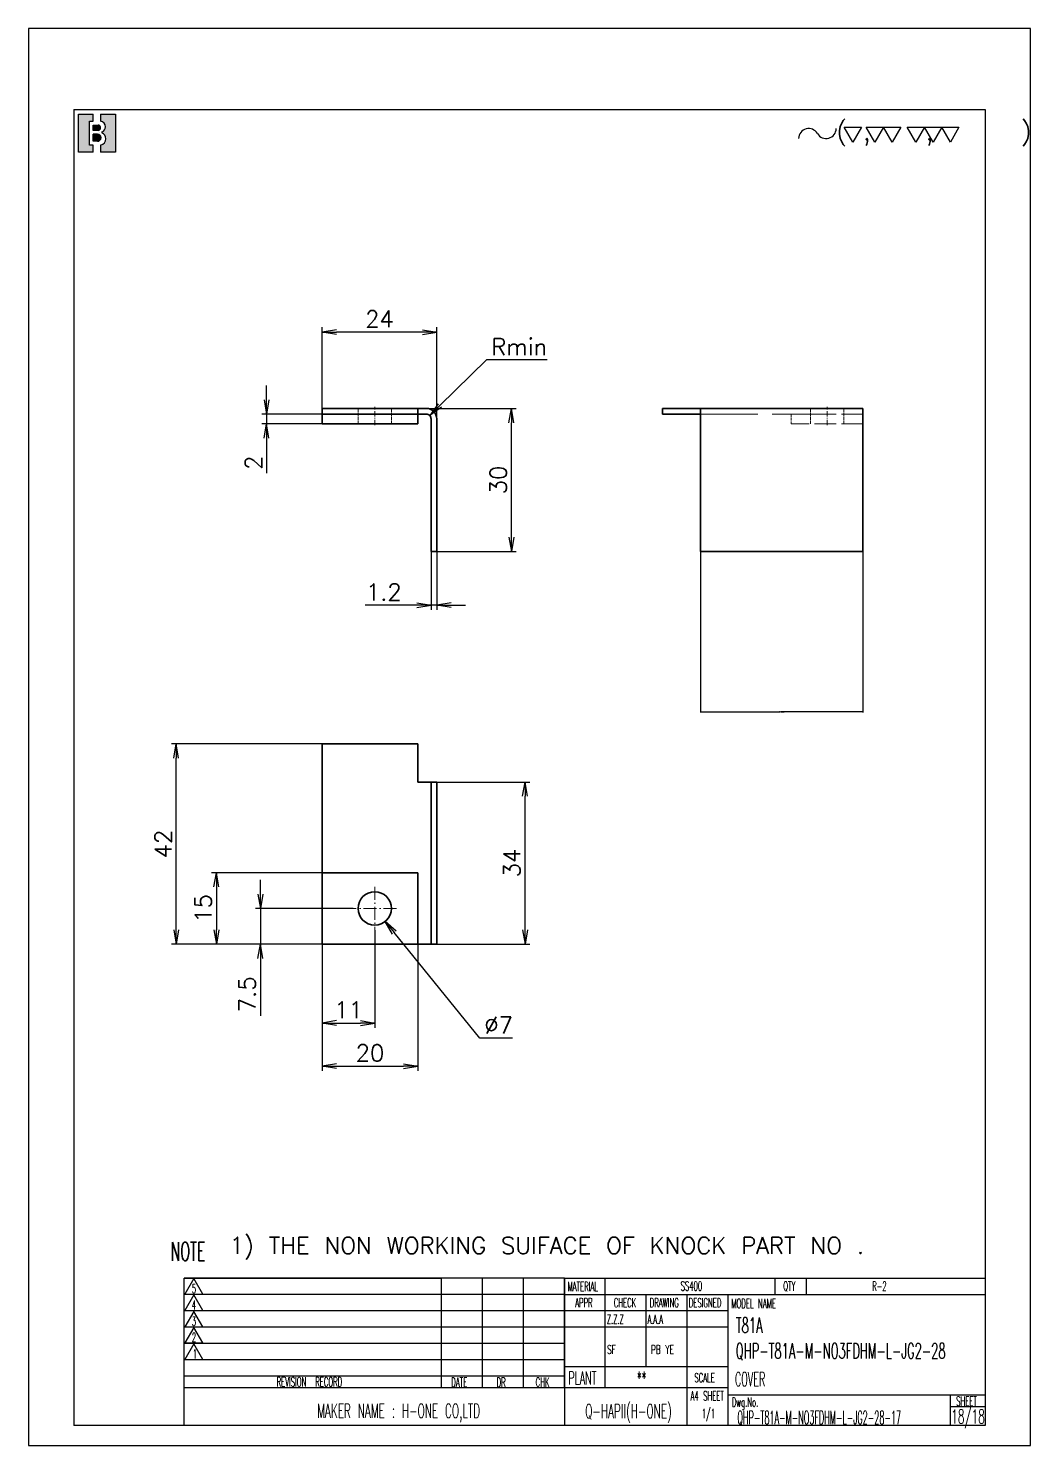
# Model space of a CAD drawing. Header units: inches. Extents: x -47 to 3258, y -98 to 2286.
# Drawn here: x 714.9 to 924.9, y 23.8 to 320.8 of the extents above; entities that cross this region are included whole.
import ezdxf

# ---------------------------------------------------------------- set-up
doc = ezdxf.new("R2010")
doc.units = ezdxf.units.IN
doc.header["$MEASUREMENT"] = 0
for name, pattern in [('AM_ISO02W050', [7.5, 6, -1.5]), ('AM_ISO08W050', [18, 12, -1.5, 3, -1.5]), ('DASHDOT', [18.5, 12, -3, 0.5, -3]), ('DASHED', [15, 12, -3])]:
    doc.linetypes.add(name, pattern=pattern)
doc.layers.add('AM_7', color=2, linetype='AM_ISO08W050', lineweight=25)
doc.layers.add('AM_HID', color=1, linetype='AM_ISO02W050', lineweight=25)
doc.layers.add('title_frame', color=7, linetype='Continuous')
doc.layers.add('word_dim', color=253, linetype='Continuous')
doc.styles.add('MX_NOTE_STANDARD', font='txt.shx', dxfattribs={"bigfont": 'bigfont.shx'})
doc.styles.get("Standard").update_dxf_attribs({"font": 'txt', "bigfont": 'gbcbig.shx'})
doc.dimstyles.get("Standard").update_dxf_attribs({"dimtxt": 0.18, "dimasz": 0.18, "dimexe": 0.18, "dimexo": 0.0625, "dimgap": 0.09, "dimtad": 0, "dimtih": 1, "dimtoh": 1, "dimdec": 4, "dimzin": 0, "dimdsep": 46, "dimtxsty": 'Standard', "dimcen": 0.09, "dimadec": 0, "dimazin": 0, "dimtfac": 1, "dimtdec": 4, "dimtofl": 0, "dimtmove": 0, "dimatfit": 3, "dimfxl": 0, "dimtolj": 1, "dimtzin": 0, "dimarcsym": 0})
doc.dimstyles.new('STANDARD 1-1', dxfattribs={"dimtxt": 3.5, "dimasz": 3, "dimexe": 1, "dimexo": 0, "dimgap": 1, "dimtad": 3, "dimdsep": 46, "dimtxsty": 'Standard', "dimblk1": 'OPEN', "dimblk2": 'OPEN', "dimsah": 1, "dimcen": 0, "dimclrd": 256, "dimclre": 256, "dimclrt": 3, "dimazin": 2, "dimtfac": 1, "dimtmove": 0, "dimatfit": 3, "dimldrblk": 'OPEN', "dimfxl": 0, "dimtolj": 1, "dimlwd": 25, "dimlwe": 25, "dimarcsym": 0})
doc.dimstyles.new('STANDARD 1-1$3', dxfattribs={"dimtxt": 3.5, "dimasz": 3, "dimexe": 1, "dimexo": 0, "dimgap": 1, "dimtad": 3, "dimtoh": 1, "dimdsep": 46, "dimtxsty": 'Standard', "dimblk1": 'OPEN', "dimblk2": 'OPEN', "dimsah": 1, "dimcen": 0, "dimclrd": 256, "dimclre": 256, "dimclrt": 3, "dimazin": 2, "dimtfac": 1, "dimtofl": 0, "dimtmove": 0, "dimatfit": 3, "dimldrblk": 'OPEN', "dimfxl": 0, "dimtolj": 1, "dimlwd": 25, "dimlwe": 25, "dimarcsym": 0})
doc.dimstyles.new('STANDARD 1-1$4', dxfattribs={"dimtxt": 3.5, "dimasz": 3, "dimexe": 1, "dimexo": 0, "dimgap": 1, "dimtad": 3, "dimtoh": 1, "dimdsep": 46, "dimtxsty": 'Standard', "dimblk1": 'OPEN', "dimblk2": 'OPEN', "dimsah": 1, "dimcen": 0, "dimclrd": 256, "dimclre": 256, "dimclrt": 3, "dimazin": 2, "dimtfac": 1, "dimtofl": 0, "dimtmove": 0, "dimatfit": 3, "dimldrblk": 'OPEN', "dimfxl": 0, "dimtolj": 1, "dimlwd": 25, "dimlwe": 25, "dimarcsym": 0})

# ---------------------------------------------------------------- blocks, each defined once
blk = doc.blocks.new('B\\M+18B40\\M+196A7\\M+100CF\\M+100B0\\M+100B8')
blk.add_hatch(color=1).paths.add_polyline_path([(0.3999999986702711, 0.8149999997779807), (0.3999999986702711, 0.9999999997779806), (-1.3297288e-09, 0.9999999997779806), (-1.3297288e-09, -2.220193e-10), (0.3999999986702711, -2.220193e-10), (0.3999999986702711, 0.1849999997779807), (0.2999999986702711, 0.1849999997779807), (0.2999999986702711, 0.8149999997779807)])
h = blk.add_hatch(color=1)
edge = h.paths.add_edge_path()
edge.add_line((0.5999999986702714, 0.9999999997779806), (0.5999999986702718, 0.8142220507965398))
edge.add_arc((0.5849999986702712, 0.6699999997779816), 0.1449999999999991, -5.115907697472721e-13, 84.06222754839428, ccw=False)
edge.add_arc((0.5849999986702707, 0.6699999997779802), 0.1449999999999993, -69.82872865353448, 1.1368683772161603e-13, ccw=False)
edge.add_line((0.6349999986702715, 0.5338934238898192), (0.6349999986702711, 0.5120827805020305))
edge.add_arc((0.5699999986702688, 0.3549999997779789), 0.1700000000000021, 3.979039320256561e-13, 67.5204943905955, ccw=False)
edge.add_arc((0.5699999986702724, 0.3549999997779802), 0.1699999999999993, -79.83575137827683, 0, ccw=False)
edge.add_line((0.5999999986702714, 0.1876679944711657), (0.5999999986702714, -2.220192918400699e-10))
edge.add_line((0.5999999986702714, -2.220193e-10), (0.9999999986702712, -2.220193e-10))
edge.add_line((0.9999999986702712, -2.220193e-10), (0.9999999986702712, 0.9999999997779806))
edge.add_line((0.9999999986702712, 0.9999999997779806), (0.5999999986702714, 0.9999999997779806))
h = blk.add_hatch(color=1)
edge = h.paths.add_edge_path()
edge.add_arc((0.5299999986702706, 0.6449999997779808), 0.07, 359.9999999999989, 450)
edge.add_line((0.5299999986702706, 0.7149999997779806), (0.3999999986702711, 0.7149999997779806))
edge.add_line((0.3999999986702711, 0.7149999997779806), (0.3999999986702711, 0.5749999997779809))
edge.add_line((0.3999999986702711, 0.5749999997779809), (0.5299999986702701, 0.5749999997779809))
edge.add_arc((0.5299999986702701, 0.6449999997779808), 0.07, 270, 359.9999999999999)
h = blk.add_hatch(color=1)
edge = h.paths.add_edge_path()
edge.add_arc((0.5149999986702705, 0.3799999997779802), 0.095, 1.018e-13, 90)
edge.add_line((0.5149999986702705, 0.4749999997779804), (0.3999999986702711, 0.4749999997779808))
edge.add_line((0.3999999986702711, 0.4749999997779808), (0.3999999986702711, 0.2849999997779809))
edge.add_line((0.3999999986702711, 0.2849999997779809), (0.5149999986702718, 0.2849999997779809))
edge.add_arc((0.5149999986702718, 0.379999999777981), 0.095, 270, 360.0000000000003)
at = {"color": 1}
for p, q in [((-1.3297288e-09, -2.220193e-10), (-1.3297288e-09, 0.9999999997779806)), ((-1.3297288e-09, 0.9999999997779806), (0.3999999986702711, 0.9999999997779806)), ((0.2999999986702711, 0.8149999997779807), (0.3999999986702711, 0.8149999997779807)), ((0.2999999986702711, 0.1849999997779807), (0.2999999986702711, 0.8149999997779807)), ((0.3999999986702711, 0.8149999997779807), (0.3999999986702711, 0.9999999997779806)), ((0.5999999986702714, 0.9999999997779806), (0.5999999986702718, 0.8142220507965398)), ((0.5999999986702714, 0.9999999997779806), (0.9999999986702712, 0.9999999997779806)), ((0.9999999986702712, 0.9999999997779806), (0.9999999986702712, -2.220193e-10)), ((0.3999999986702711, 0.7149999997779806), (0.5299999986702706, 0.7149999997779806)), ((0.3999999986702711, 0.5749999997779809), (0.3999999986702711, 0.7149999997779806)), ((0.5299999986702701, 0.5749999997779809), (0.3999999986702711, 0.5749999997779809)), ((0.5149999986702705, 0.4749999997779804), (0.3999999986702711, 0.4749999997779808)), ((0.3999999986702711, 0.2849999997779809), (0.3999999986702711, 0.4749999997779808)), ((0.5699999986702711, 0.5249999997779802), (0.5699999986702716, 0.5249999997779807)), ((0.5999999986702705, 0.6449999997779794), (0.59999999867027, 0.6449999997779803)), ((0.6099999986702707, 0.3799999997779806), (0.609999998670272, 0.3799999997779815)), ((0.6349999986702715, 0.5338934238898192), (0.6349999986702711, 0.5120827805020305)), ((0.7299999986702704, 0.6699999997779807), (0.7299999986702704, 0.6699999997779802)), ((0.3999999986702711, 0.1849999997779807), (0.2999999986702711, 0.1849999997779807)), ((0.5149999986702718, 0.2849999997779809), (0.3999999986702711, 0.2849999997779809)), ((0.3999999986702711, -2.220193e-10), (0.3999999986702711, 0.1849999997779807)), ((0.5999999986702714, 0.1876679944711657), (0.5999999986702714, -2.220193e-10)), ((0.739999998670271, 0.3549999997779802), (0.739999998670271, 0.3549999997779802)), ((0.3999999986702711, -2.220193e-10), (-1.3297288e-09, -2.220193e-10)), ((0.9999999986702712, -2.220193e-10), (0.5999999986702714, -2.220193e-10))]:
    blk.add_line(p, q, dxfattribs=at)
for centre, radius, start, end in [((0.5849999986702712, 0.6699999997779816), 0.1449999999999991, 359.9999999999995, 84.06222754839432), ((0.5149999986702705, 0.3799999997779802), 0.095, 1.018e-13, 90), ((0.5149999986702718, 0.379999999777981), 0.095, 270, 2.799e-13), ((0.5299999986702706, 0.6449999997779808), 0.07, 359.9999999999989, 90), ((0.5299999986702701, 0.6449999997779808), 0.07, 270, 359.9999999999999), ((0.5849999986702707, 0.6699999997779802), 0.1449999999999993, 290.1712713464655, 1.781e-13), ((0.5699999986702688, 0.3549999997779789), 0.1700000000000021, 4.58e-13, 67.52049439059552), ((0.5699999986702724, 0.3549999997779802), 0.1699999999999993, 280.1642486217232, 0)]:
    blk.add_arc(centre, radius, start, end, dxfattribs=at)
blk.add_attdef('B機密ﾏｰｸ', (-0.0857467348302255, 1.074949466596297), '', height=0.2)
blk = doc.blocks.new('shiage0')
at = {"layer": 'word_dim', "color": 3, "linetype": 'Continuous'}
for centre, radius, start, end in [((1.687489685469927, 1.849274192977646e-05), 1.687500000000015, 29.99999999999973, 180), ((4.610325423242443, 1.68751849274193), 1.6875, 209.9999999999997, 0)]:
    blk.add_arc(centre, radius, start, end, dxfattribs=at)
blk = doc.blocks.new('_Open')
at = {"color": 0, "lineweight": -2}
for p, q in [((-1, 0.1666666666666667), (0, 0)), ((-1, -0.1666666666666667), (0, 0)), ((0, 0), (-1, 0))]:
    blk.add_line(p, q, dxfattribs=at)
blk = doc.blocks.new('*D50')
at = {"layer": 'DEFPOINTS', "color": 0, "ltscale": 2, "transparency": 16777216}
for p in [(798.2831743189181, 241.147208038164), (816.1073640493723, 241.147208038164), (800.4831255869522, 211.1472202451982)]:
    blk.add_point(p, dxfattribs=at)
at = {"layer": 'word_dim', "lineweight": 25, "ltscale": 2, "transparency": 16777216}
for p, q in [((798.2831743189181, 241.147208038164), (817.1073640493723, 241.147208038164)), ((816.1073640493723, 214.1472202451982), (816.1073640493723, 238.147208038164)), ((800.4831255869522, 211.1472202451982), (817.1073640493723, 211.1472202451982))]:
    blk.add_line(p, q, dxfattribs=at)
at = {"layer": 'word_dim', "lineweight": 25, "ltscale": 2, "transparency": 16777216, "xscale": 3, "yscale": 3, "zscale": 3}
for p, rotation in [((816.1073640493723, 241.147208038164), 90), ((816.1073640493723, 211.1472202451982), 270)]:
    blk.add_blockref('_Open', p, dxfattribs=dict(at, rotation=rotation))
at = {"layer": 'word_dim', "color": 3, "ltscale": 2, "transparency": 16777216, "insert": (813.3573640493723, 226.1472141416812), "char_height": 3.5, "attachment_point": 5, "rotation": 90}
blk.add_mtext('\\A1;30', dxfattribs=at)
blk = doc.blocks.new('*D51')
at = {"layer": 'DEFPOINTS', "color": 0, "ltscale": 2, "transparency": 16777216}
for p in [(776.4831255869522, 257.1487524025282), (776.4831255869522, 241.1472202451982), (800.4831744150888, 238.9472080381669)]:
    blk.add_point(p, dxfattribs=at)
at = {"layer": 'word_dim', "lineweight": 25, "ltscale": 2, "transparency": 16777216}
for p, q in [((776.4831255869522, 241.1472202451982), (776.4831255869522, 258.1487524025282)), ((797.4831744150888, 257.1487524025282), (779.4831255869522, 257.1487524025282)), ((800.4831744150888, 238.9472080381669), (800.4831744150888, 258.1487524025282))]:
    blk.add_line(p, q, dxfattribs=at)
at = {"layer": 'word_dim', "lineweight": 25, "ltscale": 2, "transparency": 16777216, "xscale": 3, "yscale": 3, "zscale": 3, "rotation": 180}
blk.add_blockref('_Open', (776.4831255869522, 257.1487524025282), dxfattribs=at)
at = {"layer": 'word_dim', "lineweight": 25, "ltscale": 2, "transparency": 16777216, "xscale": 3, "yscale": 3, "zscale": 3}
blk.add_blockref('_Open', (800.4831744150888, 257.1487524025282), dxfattribs=at)
at = {"layer": 'word_dim', "color": 3, "ltscale": 2, "transparency": 16777216, "insert": (788.4831500010205, 259.8987524025282), "char_height": 3.5, "attachment_point": 5}
blk.add_mtext('\\A1;24', dxfattribs=at)
blk = doc.blocks.new('*D52')
at = {"layer": 'DEFPOINTS', "color": 0, "ltscale": 2, "transparency": 16777216}
for p in [(798.2831744149626, 238.9472080382402), (798.998045756147, 239.6464640468466)]:
    blk.add_point(p, dxfattribs=at)
at = {"layer": 'word_dim', "lineweight": 25, "ltscale": 2, "transparency": 16777216}
for p, q in [((810.9270325836446, 251.3148793758137), (801.1426597796798, 241.7442320726461)), ((823.5936992509028, 251.3148793758138), (810.9270325836446, 251.3148793758137))]:
    blk.add_line(p, q, dxfattribs=at)
at = {"layer": 'word_dim', "lineweight": 25, "ltscale": 2, "transparency": 16777216, "xscale": 3, "yscale": 3, "zscale": 3, "rotation": 224.3673439024682}
blk.add_blockref('_Open', (798.998045756147, 239.6464640468466), dxfattribs=at)
at = {"layer": 'word_dim', "color": 3, "ltscale": 2, "transparency": 16777216, "insert": (817.7603659175693, 254.0648793758138), "char_height": 3.5, "attachment_point": 5}
blk.add_mtext('\\A1;{\\Fromans,bigfont|c134;Rmin}', dxfattribs=at)
blk = doc.blocks.new('*D53')
at = {"layer": 'DEFPOINTS', "color": 0, "ltscale": 2, "transparency": 16777216}
for p in [(764.8235908764345, 237.9472080381669), (776.4831255869522, 239.9472080381669), (776.4831255869522, 237.9472080381669)]:
    blk.add_point(p, dxfattribs=at)
at = {"layer": 'word_dim', "lineweight": 25, "ltscale": 2, "transparency": 16777216}
for p, q in [((764.8235908764345, 242.9472080381669), (764.8235908764345, 245.9472080381669)), ((776.4831255869522, 239.9472080381669), (763.8235908764345, 239.9472080381669)), ((776.4831255869522, 237.9472080381669), (763.8235908764345, 237.9472080381669)), ((764.8235908764345, 239.9472080381669), (764.8235908764345, 237.9472080381669)), ((764.8235908764345, 234.9472080381669), (764.8235908764345, 227.6138747048336))]:
    blk.add_line(p, q, dxfattribs=at)
at = {"layer": 'word_dim', "lineweight": 25, "ltscale": 2, "transparency": 16777216, "xscale": 3, "yscale": 3, "zscale": 3}
for p, rotation in [((764.8235908764345, 239.9472080381669), 270), ((764.8235908764345, 237.9472080381669), 90)]:
    blk.add_blockref('_Open', p, dxfattribs=dict(at, rotation=rotation))
at = {"layer": 'word_dim', "color": 3, "ltscale": 2, "transparency": 16777216, "insert": (762.0735908764345, 229.7805413715004), "char_height": 3.5, "attachment_point": 5, "rotation": 90}
blk.add_mtext('\\A1;2', dxfattribs=at)
blk = doc.blocks.new('*D54')
at = {"layer": 'DEFPOINTS', "color": 0, "ltscale": 2, "transparency": 16777216}
for p in [(799.2831744150772, 211.1472202451982), (800.4831255869522, 211.1472202451982), (799.2831744150772, 199.9260886566621)]:
    blk.add_point(p, dxfattribs=at)
at = {"layer": 'word_dim', "lineweight": 25, "ltscale": 2, "transparency": 16777216}
for p, q in [((799.2831744150772, 211.1472202451982), (799.2831744150772, 198.9260886566621)), ((800.4831255869522, 211.1472202451982), (800.4831255869522, 198.9260886566621)), ((796.2831744150772, 199.9260886566621), (785.4498410817438, 199.9260886566621)), ((800.4831255869522, 199.9260886566621), (799.2831744150772, 199.9260886566621)), ((803.4831255869522, 199.9260886566621), (806.4831255869522, 199.9260886566621))]:
    blk.add_line(p, q, dxfattribs=at)
at = {"layer": 'word_dim', "lineweight": 25, "ltscale": 2, "transparency": 16777216, "xscale": 3, "yscale": 3, "zscale": 3}
blk.add_blockref('_Open', (799.2831744150772, 199.9260886566621), dxfattribs=at)
at = {"layer": 'word_dim', "lineweight": 25, "ltscale": 2, "transparency": 16777216, "xscale": 3, "yscale": 3, "zscale": 3, "rotation": 180}
blk.add_blockref('_Open', (800.4831255869522, 199.9260886566621), dxfattribs=at)
at = {"layer": 'word_dim', "color": 3, "ltscale": 2, "transparency": 16777216, "insert": (789.3665077484105, 202.6760886566621), "char_height": 3.5, "attachment_point": 5}
blk.add_mtext('\\A1;1.2', dxfattribs=at)
blk = doc.blocks.new('*D55')
at = {"layer": 'DEFPOINTS', "color": 0, "ltscale": 2, "transparency": 16777216}
for p in [(745.8884821815464, 170.8697943181755), (776.4831255869522, 170.8697943181755), (776.4831255869522, 128.8697943181755)]:
    blk.add_point(p, dxfattribs=at)
at = {"layer": 'word_dim', "lineweight": 25, "ltscale": 2, "transparency": 16777216}
for p, q in [((776.4831255869522, 170.8697943181755), (744.8884821815464, 170.8697943181755)), ((745.8884821815464, 131.8697943181755), (745.8884821815464, 167.8697943181755)), ((776.4831255869522, 128.8697943181755), (744.8884821815464, 128.8697943181755))]:
    blk.add_line(p, q, dxfattribs=at)
at = {"layer": 'word_dim', "lineweight": 25, "ltscale": 2, "transparency": 16777216, "xscale": 3, "yscale": 3, "zscale": 3}
for p, rotation in [((745.8884821815464, 170.8697943181755), 90), ((745.8884821815464, 128.8697943181755), 270)]:
    blk.add_blockref('_Open', p, dxfattribs=dict(at, rotation=rotation))
at = {"layer": 'word_dim', "color": 3, "ltscale": 2, "transparency": 16777216, "insert": (743.1384821815464, 149.8697943181756), "char_height": 3.5, "attachment_point": 5, "rotation": 90}
blk.add_mtext('\\A1;42', dxfattribs=at)
blk = doc.blocks.new('*D57')
at = {"layer": 'DEFPOINTS', "color": 0, "ltscale": 2, "transparency": 16777216}
for p in [(776.4831255869522, 143.8697943181755), (754.3027080506017, 128.8697943181755), (776.4831255869522, 128.8697943181755)]:
    blk.add_point(p, dxfattribs=at)
at = {"layer": 'word_dim', "lineweight": 25, "ltscale": 2, "transparency": 16777216}
for p, q in [((776.4831255869522, 143.8697943181755), (753.3027080506017, 143.8697943181755)), ((754.3027080506017, 140.8697943181755), (754.3027080506017, 131.8697943181755)), ((776.4831255869522, 128.8697943181755), (753.3027080506017, 128.8697943181755))]:
    blk.add_line(p, q, dxfattribs=at)
at = {"layer": 'word_dim', "lineweight": 25, "ltscale": 2, "transparency": 16777216, "xscale": 3, "yscale": 3, "zscale": 3}
for p, rotation in [((754.3027080506017, 143.8697943181755), 90), ((754.3027080506017, 128.8697943181755), 270)]:
    blk.add_blockref('_Open', p, dxfattribs=dict(at, rotation=rotation))
at = {"layer": 'word_dim', "color": 3, "ltscale": 2, "transparency": 16777216, "insert": (751.5527080506017, 136.3697943181756), "char_height": 3.5, "attachment_point": 5, "rotation": 90}
blk.add_mtext('\\A1;15', dxfattribs=at)
blk = doc.blocks.new('*D58')
at = {"layer": 'DEFPOINTS', "color": 0, "ltscale": 2, "transparency": 16777216}
for p in [(782.9330767588272, 136.3697943181755), (763.516692630672, 128.8697943181755), (776.4831255869522, 128.8697943181755)]:
    blk.add_point(p, dxfattribs=at)
at = {"layer": 'word_dim', "lineweight": 25, "ltscale": 2, "transparency": 16777216}
for p, q in [((763.516692630672, 139.3697943181755), (763.516692630672, 142.3697943181755)), ((782.9330767588272, 136.3697943181755), (762.516692630672, 136.3697943181755)), ((763.516692630672, 136.3697943181755), (763.516692630672, 128.8697943181755)), ((776.4831255869522, 128.8697943181755), (762.516692630672, 128.8697943181755)), ((763.516692630672, 125.8697943181755), (763.516692630672, 113.8697943181755))]:
    blk.add_line(p, q, dxfattribs=at)
at = {"layer": 'word_dim', "lineweight": 25, "ltscale": 2, "transparency": 16777216, "xscale": 3, "yscale": 3, "zscale": 3}
for p, rotation in [((763.516692630672, 136.3697943181755), 270), ((763.516692630672, 128.8697943181755), 90)]:
    blk.add_blockref('_Open', p, dxfattribs=dict(at, rotation=rotation))
at = {"layer": 'word_dim', "color": 3, "ltscale": 2, "transparency": 16777216, "insert": (760.766692630672, 118.3697943181756), "char_height": 3.5, "attachment_point": 5, "rotation": 90}
blk.add_mtext('\\A1;7.5', dxfattribs=at)
blk = doc.blocks.new('*D59')
at = {"layer": 'DEFPOINTS', "color": 0, "ltscale": 2, "transparency": 16777216}
for p in [(776.4831255869522, 128.8697943181755), (796.4831255869522, 128.8697943181755), (796.4831255869522, 103.344437111707)]:
    blk.add_point(p, dxfattribs=at)
at = {"layer": 'word_dim', "lineweight": 25, "ltscale": 2, "transparency": 16777216}
for p, q in [((776.4831255869522, 128.8697943181755), (776.4831255869522, 102.344437111707)), ((796.4831255869522, 128.8697943181755), (796.4831255869522, 102.344437111707)), ((779.4831255869522, 103.344437111707), (793.4831255869522, 103.344437111707))]:
    blk.add_line(p, q, dxfattribs=at)
at = {"layer": 'word_dim', "lineweight": 25, "ltscale": 2, "transparency": 16777216, "xscale": 3, "yscale": 3, "zscale": 3, "rotation": 180}
blk.add_blockref('_Open', (776.4831255869522, 103.344437111707), dxfattribs=at)
at = {"layer": 'word_dim', "lineweight": 25, "ltscale": 2, "transparency": 16777216, "xscale": 3, "yscale": 3, "zscale": 3}
blk.add_blockref('_Open', (796.4831255869522, 103.344437111707), dxfattribs=at)
at = {"layer": 'word_dim', "color": 3, "ltscale": 2, "transparency": 16777216, "insert": (786.4831255869522, 106.094437111707), "char_height": 3.5, "attachment_point": 5}
blk.add_mtext('\\A1;20', dxfattribs=at)
blk = doc.blocks.new('*D60')
at = {"layer": 'DEFPOINTS', "color": 0, "ltscale": 2, "transparency": 16777216}
for p in [(787.4831255869522, 131.8198065252067), (776.4831255869522, 128.8697943181755), (787.4831255869522, 112.3656817322621)]:
    blk.add_point(p, dxfattribs=at)
at = {"layer": 'word_dim', "lineweight": 25, "ltscale": 2, "transparency": 16777216}
for p, q in [((787.4831255869522, 131.8198065252067), (787.4831255869522, 111.3656817322621)), ((776.4831255869522, 128.8697943181755), (776.4831255869522, 111.3656817322621)), ((779.4831255869522, 112.3656817322621), (784.4831255869522, 112.3656817322621))]:
    blk.add_line(p, q, dxfattribs=at)
at = {"layer": 'word_dim', "lineweight": 25, "ltscale": 2, "transparency": 16777216, "xscale": 3, "yscale": 3, "zscale": 3, "rotation": 180}
blk.add_blockref('_Open', (776.4831255869522, 112.3656817322621), dxfattribs=at)
at = {"layer": 'word_dim', "lineweight": 25, "ltscale": 2, "transparency": 16777216, "xscale": 3, "yscale": 3, "zscale": 3}
blk.add_blockref('_Open', (787.4831255869522, 112.3656817322621), dxfattribs=at)
at = {"layer": 'word_dim', "color": 3, "ltscale": 2, "transparency": 16777216, "insert": (781.9831255869522, 115.1156817322621), "char_height": 3.5, "attachment_point": 5}
blk.add_mtext('\\A1;11', dxfattribs=at)
blk = doc.blocks.new('*D61')
at = {"layer": 'DEFPOINTS', "color": 0, "ltscale": 2, "transparency": 16777216}
for p in [(800.4831255869522, 162.8697943181755), (818.9728867739486, 162.8697943181755), (800.4831255869522, 128.8697943181755)]:
    blk.add_point(p, dxfattribs=at)
at = {"layer": 'word_dim', "lineweight": 25, "ltscale": 2, "transparency": 16777216}
for p, q in [((800.4831255869522, 162.8697943181755), (819.9728867739486, 162.8697943181755)), ((818.9728867739486, 131.8697943181755), (818.9728867739486, 159.8697943181755)), ((800.4831255869522, 128.8697943181755), (819.9728867739486, 128.8697943181755))]:
    blk.add_line(p, q, dxfattribs=at)
at = {"layer": 'word_dim', "lineweight": 25, "ltscale": 2, "transparency": 16777216, "xscale": 3, "yscale": 3, "zscale": 3}
for p, rotation in [((818.9728867739486, 162.8697943181755), 90), ((818.9728867739486, 128.8697943181755), 270)]:
    blk.add_blockref('_Open', p, dxfattribs=dict(at, rotation=rotation))
at = {"layer": 'word_dim', "color": 3, "ltscale": 2, "transparency": 16777216, "insert": (816.2228867739486, 145.8697943181756), "char_height": 3.5, "attachment_point": 5, "rotation": 90}
blk.add_mtext('\\A1;34', dxfattribs=at)
blk = doc.blocks.new('*D62')
at = {"layer": 'DEFPOINTS', "color": 0, "ltscale": 2, "transparency": 16777216}
for p in [(785.2805218020658, 139.0898194222268), (789.6857293718332, 133.6497692140702)]:
    blk.add_point(p, dxfattribs=at)
at = {"layer": 'word_dim', "lineweight": 25, "ltscale": 2, "transparency": 16777216}
for p, q in [((809.5041592682193, 109.1757229913474), (791.573675473162, 131.3183191248602)), ((816.337492601572, 109.1757229913473), (809.5041592682193, 109.1757229913474))]:
    blk.add_line(p, q, dxfattribs=at)
at = {"layer": 'word_dim', "lineweight": 25, "ltscale": 2, "transparency": 16777216, "xscale": 3, "yscale": 3, "zscale": 3, "rotation": 128.999629606493}
blk.add_blockref('_Open', (789.6857293718332, 133.6497692140702), dxfattribs=at)
at = {"layer": 'word_dim', "color": 3, "ltscale": 2, "transparency": 16777216, "insert": (813.4208259349052, 111.9257229913473), "char_height": 3.5, "attachment_point": 5}
blk.add_mtext('\\A1;∅7', dxfattribs=at)
blk = doc.blocks.new('*D103')
at = {"color": 0, "lineweight": -2, "transparency": 16777216}
for p, q in [((855.7541488100123, 211.0847202451982), (855.7541488100123, 177.406765354652)), ((889.7541488100123, 211.0847202451982), (889.7541488100123, 177.406765354652)), ((855.9341488100123, 177.586765354652), (872.1841488100123, 177.586765354652)), ((889.5741488100124, 177.586765354652), (873.3241488100124, 177.586765354652))]:
    blk.add_line(p, q, dxfattribs=at)
at = {"color": 0, "transparency": 16777216}
for points in [[(855.9341488100123, 177.616765354652), (855.9341488100123, 177.556765354652), (855.7541488100123, 177.586765354652)], [(889.5741488100124, 177.616765354652), (889.5741488100124, 177.556765354652), (889.7541488100123, 177.586765354652)]]:
    blk.add_solid(points, dxfattribs=at)
at = {"layer": 'DEFPOINTS', "color": 0, "transparency": 16777216}
for p in [(855.7541488100123, 211.1472202451982), (889.7541488100123, 211.1472202451982), (889.7541488100123, 177.586765354652)]:
    blk.add_point(p, dxfattribs=at)
at = {"color": 0, "transparency": 16777216, "insert": (872.7541488100123, 177.586765354652), "char_height": 0.18, "attachment_point": 5}
blk.add_mtext('\\A1;34.0000', dxfattribs=at)

msp = doc.modelspace()

# ---------------------------------------------------------------- linework, layer by layer
at = {"lineweight": 35}
for p, q in [((796.4831255869522, 241.1472202451982), (776.4831255869522, 241.1472202451982)), ((855.7541488100123, 241.1472202451982), (889.7541488100123, 241.1472202451982)), ((796.4831255869522, 239.9472080381669), (776.4831255869522, 239.9472080381669)), ((796.4831255869522, 237.9472080381669), (776.4831255869522, 237.9472080381669)), ((799.2831744150772, 211.1472202451982), (799.2831744150772, 238.9472080381669)), ((800.4831255869522, 238.9472080381669), (800.4831255869522, 211.1472202451982)), ((855.7541488100123, 238.9472080381669), (855.7541488100123, 211.1472202451982)), ((889.7541488100123, 211.1472202451982), (889.7541488100123, 238.9472080381669)), ((889.7541488100123, 211.1472202451982), (855.7541488100123, 211.1472202451982)), ((796.4831255869522, 170.8697943181755), (776.4831255869522, 170.8697943181755)), ((776.4831255869522, 170.8697943181755), (776.4831255869522, 128.8697943181755)), ((799.2831744150772, 128.8697943181755), (799.2831744150772, 162.8697943181755)), ((800.4831255869522, 128.8697943181755), (800.4831255869522, 162.8697943181755)), ((796.4831255869522, 143.8697943181755), (776.4831255869522, 143.8697943181755)), ((796.4831255869522, 128.8697943181755), (776.4831255869522, 128.8697943181755))]:
    msp.add_line(p, q, dxfattribs=at)
at = {"lineweight": 35, "ltscale": 0.03000030517578125}
for p, q in [((776.4831255869522, 241.1472202451982), (776.4831255869522, 239.9472080381669)), ((796.4831255869522, 241.1472202451982), (796.4831255869522, 239.9472080381669)), ((847.7541488100123, 241.1472202451982), (847.7541488100123, 239.9472080381669))]:
    msp.add_line(p, q, dxfattribs=at)
at = {"lineweight": 35, "ltscale": 0.045001220703125}
for p, q in [((798.2831744150772, 241.1472202451982), (796.4831255869522, 241.1472202451982)), ((796.4831255869522, 239.9472080381669), (798.2831744150772, 239.9472080381669)), ((796.4831255869522, 162.8697943181755), (798.2831744150772, 162.8697943181755)), ((798.2831744150772, 128.8697943181755), (796.4831255869522, 128.8697943181755))]:
    msp.add_line(p, q, dxfattribs=at)
at = {"lineweight": 35, "ltscale": 0.2}
for p, q in [((855.7541488100123, 241.1472202451982), (847.7541488100123, 241.1472202451982)), ((855.7541488100123, 239.9472080381669), (847.7541488100123, 239.9472080381669)), ((796.4831255869522, 162.8697943181755), (796.4831255869522, 170.8697943181755))]:
    msp.add_line(p, q, dxfattribs=at)
at = {"lineweight": 35, "ltscale": 0.05500030517578125}
for p, q in [((855.7541488100123, 241.1472202451982), (855.7541488100123, 238.9472080381669)), ((889.7541488100123, 241.1472202451982), (889.7541488100123, 238.9472080381669))]:
    msp.add_line(p, q, dxfattribs=at)
at = {"lineweight": 35, "ltscale": 0.05}
for p, q in [((776.4831255869522, 237.9472080381669), (776.4831255869522, 239.9472080381669)), ((796.4831255869522, 239.9472080381669), (796.4831255869522, 237.9472080381669)), ((889.7541488100123, 239.9472080381669), (889.7541488100123, 237.9472080381669))]:
    msp.add_line(p, q, dxfattribs=at)
at = {"lineweight": 35, "ltscale": 0.029998779296875}
for p, q in [((800.4831255869522, 211.1472202451982), (799.2831744150772, 211.1472202451982)), ((800.4831255869522, 162.8697943181755), (799.2831744150772, 162.8697943181755)), ((799.2831744150772, 128.8697943181755), (800.4831255869522, 128.8697943181755))]:
    msp.add_line(p, q, dxfattribs=at)
at = {"lineweight": 35, "ltscale": 0.025}
for p, q in [((799.2831744150772, 162.8697943181755), (798.2831744150772, 162.8697943181755)), ((799.2831744150772, 128.8697943181755), (798.2831744150772, 128.8697943181755))]:
    msp.add_line(p, q, dxfattribs=at)
at = {"lineweight": 35, "ltscale": 0.375}
for p, q in [((776.4831255869522, 128.8697943181755), (776.4831255869522, 143.8697943181755)), ((796.4831255869522, 128.8697943181755), (796.4831255869522, 143.8697943181755))]:
    msp.add_line(p, q, dxfattribs=at)
at = {"lineweight": 35}
msp.add_circle((787.4831255869522, 136.3697943181755), 3.5, dxfattribs=at)
for radius in [2.199999999999999, 0.9999999999999988]:
    msp.add_arc((798.2831744150772, 238.9472080381669), radius, 0, 90.00000250462503, dxfattribs=at)
at = {"layer": 'AM_7', "linetype": 'DASHDOT', "lineweight": 13, "ltscale": 0.09599990844726562}
for p, q in [((787.4831255869522, 237.6272007139482), (787.4831255869522, 241.4671970518388)), ((882.2541488100123, 237.6272007139482), (882.2541488100123, 241.4671970518388))]:
    msp.add_line(p, q, dxfattribs=at)
at = {"layer": 'AM_7', "linetype": 'DASHDOT', "lineweight": 13, "ltscale": 0.2274993896484375}
msp.add_line((787.4831255869522, 140.9197821111442), (787.4831255869522, 131.8198065252067), dxfattribs=at)
at = {"layer": 'AM_7', "linetype": 'DASHDOT', "lineweight": 13, "ltscale": 0.22750244140625}
msp.add_line((792.0331744150772, 136.3697943181755), (782.9330767588272, 136.3697943181755), dxfattribs=at)
at = {"layer": 'AM_HID', "linetype": 'DASHED', "lineweight": 13, "ltscale": 0.03000030517578125}
for p, q in [((783.9831255869522, 239.9472080381669), (783.9831255869522, 241.1472202451982)), ((790.9831255869522, 239.9472080381669), (790.9831255869522, 241.1472202451982)), ((878.7541488100123, 239.9472080381669), (878.7541488100123, 241.1472202451982)), ((885.7541488100123, 239.9472080381669), (885.7541488100123, 241.1472202451982))]:
    msp.add_line(p, q, dxfattribs=at)
at = {"layer": 'AM_HID', "linetype": 'DASHED', "lineweight": 13}
for p, q in [((776.4831255869522, 239.9472080381669), (796.4831255869522, 239.9472080381669)), ((855.7541488100123, 239.9472080381669), (889.7541488100123, 239.9472080381669)), ((796.4831255869522, 128.8697943181755), (776.4831255869522, 128.8697943181755))]:
    msp.add_line(p, q, dxfattribs=at)
at = {"layer": 'AM_HID', "linetype": 'DASHED', "lineweight": 13, "ltscale": 0.05}
for p, q in [((783.9831255869522, 237.9472080381669), (783.9831255869522, 239.9472080381669)), ((790.9831255869522, 237.9472080381669), (790.9831255869522, 239.9472080381669)), ((874.7541488100123, 239.9472080381669), (874.7541488100123, 237.9472080381669)), ((878.7541488100123, 237.9472080381669), (878.7541488100123, 239.9472080381669)), ((885.7541488100123, 237.9472080381669), (885.7541488100123, 239.9472080381669))]:
    msp.add_line(p, q, dxfattribs=at)
at = {"layer": 'AM_HID', "linetype": 'DASHED', "lineweight": 13, "ltscale": 0.375}
for p, q in [((889.7541488100123, 239.9472080381669), (874.7541488100123, 239.9472080381669)), ((889.7541488100123, 237.9472080381669), (874.7541488100123, 237.9472080381669))]:
    msp.add_line(p, q, dxfattribs=at)
at = {"layer": 'AM_HID', "linetype": 'DASHED', "lineweight": 13}
msp.add_circle((787.4831255869522, 136.3697943181755), 3.5, dxfattribs=at)
at = {"layer": 'title_frame'}
for p, q in [((724.4070497999946, 303.8000695155928), (915.4070497999946, 303.8000695155928)), ((724.4070497999946, 303.8000695155928), (724.4070497999946, 28.05006951559282)), ((729.4070497999946, 303.8000695155928), (915.4070497999946, 303.8000695155928)), ((915.4070497999946, 303.8000695155928), (915.4070497999946, 28.05006951559282)), ((747.5820498000412, 28.05006951559282), (747.5820498000412, 58.92006951558816)), ((747.5820498000412, 58.92006951558816), (801.4820498000063, 58.92006951558816)), ((827.2070498000412, 58.92006951558816), (747.5820498000412, 58.92006951558816)), ((749.5621024032753, 58.79908887033472), (747.6824624032761, 55.54345689040148)), ((751.4417424032745, 55.54345689040148), (749.5621024032753, 58.79908887033472)), ((801.4820498000063, 35.89006951558932), (801.4820498000063, 58.92006951558816)), ((810.0570498000179, 35.89006951558932), (810.0570498000179, 58.92006951558816)), ((810.0570498000179, 35.89006951558932), (810.0570498000179, 58.92006951558816)), ((818.6320498000296, 35.89006951558932), (818.6320498000296, 58.92006951558816)), ((818.6320498000296, 35.89006951558932), (818.6320498000296, 58.92006951558816)), ((827.2070498000412, 58.92006951558816), (827.2070498000412, 55.49006951558059)), ((827.2070498000412, 58.92006951558816), (827.2070498000412, 28.05006951559282)), ((827.2070498000412, 58.92006951558816), (827.2070498000412, 28.05006951559282)), ((827.2070498000412, 35.89006951558932), (827.2070498000412, 58.92006951558816)), ((827.2070498000412, 58.92006951558816), (915.4070497999946, 58.92006951558816)), ((835.7820497999946, 35.89006951558932), (835.7820497999946, 58.92006951558816)), ((871.3070498000179, 58.92006951558816), (871.3070498000179, 55.49006951558059)), ((877.879657052008, 58.92006951558816), (877.879657052008, 55.49006951558059)), ((801.4820498000063, 55.49006951558059), (747.5820498000412, 55.49006951558059)), ((827.2070498000412, 55.49006951558059), (747.5820498000412, 55.49006951558059)), ((747.6824624032761, 55.54345689040148), (751.4417424032745, 55.54345689040148)), ((749.5621024032753, 55.39134282081742), (747.6824624032761, 52.13571084086963)), ((751.4417424032745, 52.13571084086963), (749.5621024032753, 55.39134282081742)), ((827.2070498000412, 55.49006951558059), (915.4070497999946, 55.49006951558059)), ((844.3570498000063, 40.39471555028232), (844.3570498000063, 55.49006951558059)), ((852.9320498000179, 28.05006951559282), (852.9320498000179, 55.49006951558059)), ((861.5070498000296, 28.05006951559282), (861.5070498000296, 55.49006951558059)), ((801.4820498000063, 52.06006951558758), (747.5820498000412, 52.06006951558758)), ((827.2070498000412, 52.06006951558758), (747.5820498000412, 52.06006951558758)), ((747.6824624032761, 52.13571084086963), (751.4417424032745, 52.13571084086963)), ((749.5621024032753, 51.93239622116327), (747.6824624032761, 48.67676424121547)), ((751.4417424032745, 48.67676424121547), (749.5621024032753, 51.93239622116327)), ((861.5070498000296, 52.06006951558758), (827.2070498000412, 52.06006951558758)), ((801.4820498000063, 48.63006951559456), (747.5820498000412, 48.63006951559456)), ((827.2070498000412, 48.63006951559456), (747.5820498000412, 48.63006951559456)), ((747.6824624032761, 48.67676424121547), (751.4417424032745, 48.67676424121547)), ((749.5621024032753, 48.58751097507722), (747.6824624032761, 45.33187899514397)), ((751.4417424032745, 45.33187899514397), (749.5621024032753, 48.58751097507722)), ((861.5070498000296, 48.63006951559456), (827.2070498000412, 48.63006951559456)), ((801.4820498000063, 45.200069515587), (747.5820498000412, 45.200069515587)), ((827.2070498000412, 45.200069515587), (747.5820498000412, 45.200069515587)), ((747.6824624032761, 45.33187899514397), (751.4417424032745, 45.33187899514397)), ((749.5621024032753, 45.12856437543761), (747.6824624032761, 41.87293239548982)), ((751.4417424032745, 41.87293239548982), (749.5621024032753, 45.12856437543761)), ((801.4820498000063, 41.77006951557943), (747.5820498000412, 41.77006951557943)), ((827.2070498000412, 41.77006951557943), (747.5820498000412, 41.77006951557943)), ((747.6824624032761, 41.87293239548982), (751.4417424032745, 41.87293239548982)), ((827.2070498000412, 40.39471555028232), (861.5070498000296, 40.39471555028232)), ((801.4820498000063, 38.34006951558641), (747.5820498000412, 38.34006951558641)), ((827.2070498000412, 38.34006951558641), (747.5820498000412, 38.34006951558641)), ((827.2070498000412, 35.89006951558932), (747.5820498000412, 35.89006951558932)), ((861.5070498000296, 35.89006951558932), (827.2070498000412, 35.89006951558932)), ((861.5070498000296, 34.42006951558816), (915.4070497999946, 34.42006951558816)), ((908.0570498000179, 34.42006951558816), (908.0570498000179, 28.05006951559282)), ((908.0570498000179, 31.97006951559107), (915.4070497999946, 31.97006951559107)), ((915.4070497999946, 28.05006951559282), (724.4070497999946, 28.05006951559282)), ((915.4070497999946, 28.05006951559282), (861.5070498000296, 28.05006951559282))]:
    msp.add_line(p, q, dxfattribs=at)
at = {"layer": 'title_frame', "color": 4}
msp.add_lwpolyline([(714.9070497999946, 23.80006951559282), (924.9070497999946, 23.80006951559282), (924.9070497999946, 320.8000695155928), (714.9070497999946, 320.8000695155928)], close=True, dxfattribs=at)
at = {"layer": 'title_frame', "color": 3, "linetype": 'Continuous'}
for points in [[(887.6758107825463, 296.9597826086242), (885.869560782523, 300.0882993797854), (889.4820607825113, 300.0882993797854)], [(892.280931042058, 296.9597826086242), (890.4746810420347, 300.0882993797854), (897.6996810420114, 300.0882993797854), (895.8934310420464, 296.9597826086242), (894.0871810420231, 300.0882993797854)], [(900.8591016002047, 296.9597826086242), (899.0528516001814, 300.0882993797854), (909.8903516002047, 300.0882993797854), (908.0841016001814, 296.9597826086242), (906.2778516001581, 300.0882993797854), (904.471601600193, 296.9597826086242), (902.6653516001697, 300.0882993797854)]]:
    msp.add_lwpolyline(points, close=True, dxfattribs=at)

# ---------------------------------------------------------------- block references
at = {"xscale": 7.778749999997672, "yscale": 7.9375, "zscale": 7.9375}
msp.add_blockref('B\\M+18B40\\M+196A7\\M+100CF\\M+100B0\\M+100B8', (725.387057094269, 294.8625695173536), dxfattribs=at)
at = {"layer": 'title_frame', "color": 3, "linetype": 'Continuous', "xscale": 1.25, "yscale": 1.25, "zscale": 1.25}
msp.add_blockref('shiage0', (876.2950779735274, 297.70212959453), dxfattribs=at)

# ---------------------------------------------------------------- texts
at = {"layer": 'title_frame', "color": 3, "linetype": 'Continuous'}
msp.add_text('( ,   ,     )', height=3.75, dxfattribs=at).set_placement((884.1979552307912, 297.3624202548667))
at = {"layer": 'title_frame', "color": 3, "style": 'MX_NOTE_STANDARD'}
for s, height, width, p in [('NOTE', 3.92, 0.5450000000000002, (744.7509107216774, 62.54496755923848)), ('5', 1.87964, 0.5450000000000002, (749.1673339516437, 55.76446732589049)), ('MATERIAL', 1.933344, 0.5450000000000002, (827.8791817654437, 56.18842777224146)), ('SS400', 1.933344, 0.5450000000000002, (851.580421822744, 56.27235379134019)), ('QTY', 1.933344, 0.5450000000000002, (873.0801825651597, 56.27235379134019)), ('R-2', 1.933344, 0.5450000000000002, (891.7080017027492, 56.27235379134019)), ('4', 1.87964, 0.5450000000000002, (749.1673339516437, 52.35672127637319)), ('APPR', 1.933344, 0.5450000000000002, (829.4748611762352, 52.78666946335526)), ('CHECK', 1.933344, 0.5450000000000002, (837.5707209514967, 52.78666946335526)), ('DRAWING', 1.933344, 0.5450000000000002, (845.0902215455008, 52.78666946335526)), ('DESIGNED', 1.933344, 0.5450000000000002, (853.2817012700416, 52.78666946335526)), ('MODEL NAME', 1.933344, 0.5450000000000002, (862.2101409769548, 52.63931751747388)), ('3', 1.87964, 0.5450000000000002, (749.1673339516437, 48.89777467671903)), ('Z.Z.Z', 1.862, 0.5450000000000002, (836.1485174038262, 49.32032454143283)), ('A.A.A', 1.862, 0.5450000000000002, (844.6421091671382, 49.32032454143283)), ('T81A', 3.234, 0.5450000000000002, (863.1321741806623, 47.40933706147135)), ('2', 1.87964, 0.5450000000000002, (749.1673339516437, 45.55288943063298)), ('SF', 1.862, 0.6, (836.1748488830217, 43.02047098585118)), ('PB YE', 1.862, 0.6, (845.3746292959713, 43.02047098585118)), ('QHP-T81A-M-NO3FDHM-L-JG2-28', 3.234, 0.5450000000000002, (863.1321741806623, 42.04297668339806)), ('1', 1.87964, 0.5450000000000002, (749.3635760307825, 42.09394283099338)), ('PLANT', 2.6852, 0.5450000000000002, (828.0431166401413, 36.64389896900631)), ('**', 2.6852, 0.5450000000000002, (842.4000172965043, 36.64389896900631)), ('SCALE', 1.933344, 0.5450000000000002, (854.457676281354, 37.0845169532835)), ('COVER', 2.94, 0.5, (862.94385494794, 36.25138530494534)), ('REVISION  RECORD', 1.933344, 0.5450000000000002, (766.9059052551329, 36.20723139829298)), ('DATE', 1.933344, 0.5450000000000002, (803.5193538679323, 36.12737668004358)), ('DR', 1.933344, 0.5450000000000002, (813.0133418298374, 36.11715852281433)), ('CHK', 1.933344, 0.5450000000000002, (821.1899795907248, 36.14992233989998)), ('Q-HAPII(H-ONE)', 2.94, 0.5450000000000002, (831.5629399368936, 29.56838126933091)), ('A4 SHEET', 1.933344, 0.5450000000000002, (853.6366690736777, 33.26697290241956)), ('Dwg.No.', 1.933344, 0.5450000000000002, (862.2959960691678, 31.94807454792264)), ('SHEET', 1.933344, 0.5450000000000002, (909.2969714705996, 32.17746242902596)), ('MAKER NAME : H-ONE CO,LTD ', 2.94, 0.5450000000000002, (775.4115348876385, 29.61664184495695)), ('1/1', 1.933344, 0.5450000000000002, (855.9884121267405, 29.58766867297474)), ('QHP-T81A-M-NO3FDHM-L-JG2-28-17', 2.800000000000001, 0.4409999999999739, (863.4605647365843, 28.27741957730851)), ('18/18', 2.94, 0.5450000000000002, (908.2747582151369, 28.46605070069146))]:
    msp.add_text(s, height=height, dxfattribs=dict(at, width=width)).set_placement(p)
at = {"layer": 'title_frame', "color": 3, "insert": (757.064973925897, 67.499392713405), "char_height": 3.5, "width": 176.0668255368139, "attachment_point": 1}
msp.add_mtext('1) THE NON WORKING SUIFACE OF KNOCK PART NO .', dxfattribs=at)

# ---------------------------------------------------------------- dimensions: what is measured, and where the dimension line sits
dim = msp.add_linear_dim(base=(889.7541488100123, 177.586765354652), p1=(855.7541488100123, 211.1472202451982), p2=(889.7541488100123, 211.1472202451982), dimstyle='Standard', override={"dimarcsym": 1})
dim.commit()
dim.dimension.update_dxf_attribs({"geometry": '*D103', "text_midpoint": (872.7541488100123, 177.586765354652)})
at = {"layer": 'word_dim', "ltscale": 2}
for base, p1, p2, picture, middle in [((776.4831255869522, 257.1487524025282), (800.4831744150888, 238.9472080381669), (776.4831255869522, 241.1472202451982), '*D51', (788.4831500010205, 259.8987524025282)), ((799.2831744150772, 199.9260886566621), (800.4831255869522, 211.1472202451982), (799.2831744150772, 211.1472202451982), '*D54', (789.3665077484105, 202.6760886566621)), ((787.4831255869522, 112.3656817322621), (776.4831255869522, 128.8697943181755), (787.4831255869522, 131.8198065252067), '*D60', (781.9831255869522, 115.1156817322621)), ((796.4831255869522, 103.344437111707), (776.4831255869522, 128.8697943181755), (796.4831255869522, 128.8697943181755), '*D59', (786.4831255869522, 106.094437111707))]:
    dim = msp.add_linear_dim(base=base, p1=p1, p2=p2, dimstyle='STANDARD 1-1', dxfattribs=at)
    dim.commit()
    dim.dimension.update_dxf_attribs({"geometry": picture, "text_midpoint": middle})
dim = msp.add_radius_dim(center=(798.2831744149626, 238.9472080382402), mpoint=(798.998045756147, 239.6464640468466), text='{\\Fromans,bigfont|c134;Rmin}', dimstyle='STANDARD 1-1$4', dxfattribs=at)
dim.commit()
dim.dimension.update_dxf_attribs({"geometry": '*D52', "text_midpoint": (817.7603659175693, 251.3148793758138), "dimtype": 164})
for base, p1, p2, picture, middle in [((764.8235908764345, 237.9472080381669), (776.4831255869522, 239.9472080381669), (776.4831255869522, 237.9472080381669), '*D53', (762.0735908764345, 229.7805413715004)), ((816.1073640493723, 241.147208038164), (800.4831255869522, 211.1472202451982), (798.2831743189181, 241.147208038164), '*D50', (813.3573640493723, 226.1472141416812)), ((745.8884821815464, 170.8697943181755), (776.4831255869522, 128.8697943181755), (776.4831255869522, 170.8697943181755), '*D55', (743.1384821815464, 149.8697943181756)), ((818.9728867739486, 162.8697943181755), (800.4831255869522, 128.8697943181755), (800.4831255869522, 162.8697943181755), '*D61', (816.2228867739486, 145.8697943181756)), ((754.3027080506017, 128.8697943181755), (776.4831255869522, 143.8697943181755), (776.4831255869522, 128.8697943181755), '*D57', (751.5527080506017, 136.3697943181756)), ((763.516692630672, 128.8697943181755), (782.9330767588272, 136.3697943181755), (776.4831255869522, 128.8697943181755), '*D58', (760.766692630672, 118.3697943181756))]:
    dim = msp.add_linear_dim(base=base, p1=p1, p2=p2, angle=90, dimstyle='STANDARD 1-1', dxfattribs=at)
    dim.commit()
    dim.dimension.update_dxf_attribs({"geometry": picture, "text_midpoint": middle})
dim = msp.add_diameter_dim_2p(p1=(785.2805218020658, 139.0898194222268), p2=(789.6857293718332, 133.6497692140702), dimstyle='STANDARD 1-1$3', dxfattribs=at)
dim.commit()
dim.dimension.update_dxf_attribs({"geometry": '*D62', "text_midpoint": (813.4208259349052, 109.1757229913473), "dimtype": 163})

doc.saveas('drawing.dxf')
